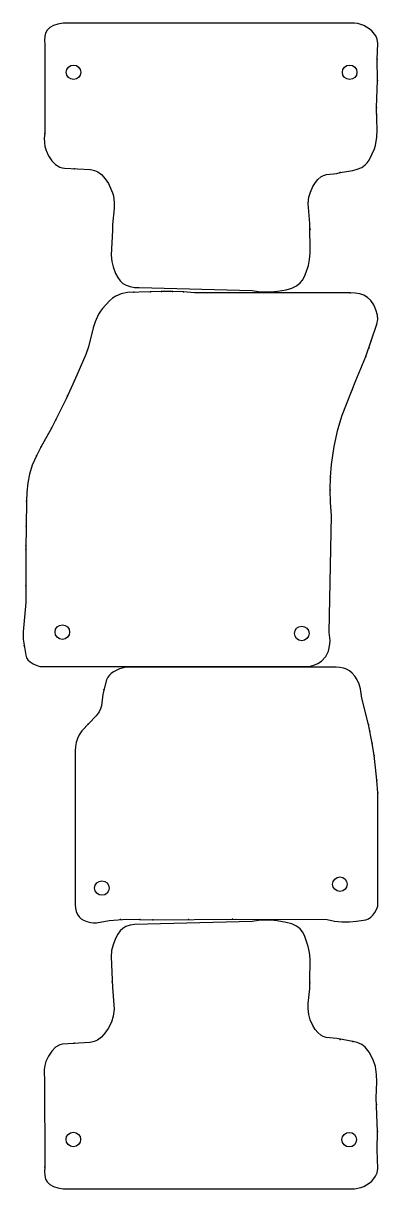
# Model space of a CAD drawing. Header units: millimetres. Extents: x 1987 to 2499, y 317 to 1999.
import ezdxf

# ---------------------------------------------------------------- set-up
doc = ezdxf.new("R2010")
doc.units = ezdxf.units.MM
for name, color, linetype in [('1', 7, 'Continuous'), ('11', 7, 'Continuous'), ('2', 7, 'Continuous'), ('3', 7, 'Continuous')]:
    doc.layers.add(name, color=color, linetype=linetype)

msp = doc.modelspace()

# ---------------------------------------------------------------- linework, layer by layer
at = {"layer": '1', "color": 7}
for points in [[(2018.2, 1839.7), (2017.4, 1833.4), (2017.7, 1827), (2018.4, 1821.2), (2020, 1815.6), (2023.5, 1807.5), (2028.3, 1800.4), (2033.9, 1795), (2040, 1791.2), (2043.1, 1790.2), (2046.6, 1789.7), (2084, 1787.9), (2089.8, 1786.7), (2094.6, 1784.6), (2100.2, 1780.6), (2105.3, 1774.7), (2110.1, 1767.6), (2116.2, 1754.4), (2117.5, 1749.8), (2118.5, 1739.9), (2118.3, 1731.5), (2116, 1708.7), (2116, 1700.6), (2113.9, 1664.5), (2115, 1655.3), (2117, 1647.2), (2120.5, 1637.8), (2123.6, 1632), (2127.1, 1627.1), (2131, 1623.6), (2135.8, 1620.8), (2141.4, 1618.8), (2147.7, 1617.7), (2154.6, 1617.5), (2317.6, 1613.2), (2327, 1611.7), (2336.2, 1611.1), (2345.3, 1611.1), (2354.2, 1612.2), (2366.9, 1614.4), (2375, 1616.7), (2381.9, 1620), (2387.2, 1624.1), (2390.5, 1628.2), (2393.3, 1633.5), (2395.9, 1639.6), (2398.9, 1649.5), (2400.7, 1657.9), (2401.7, 1667.3), (2401.2, 1709.9), (2398.7, 1738.7), (2399.4, 1747.8), (2402, 1755.4), (2405.5, 1763.3), (2409.1, 1769.1), (2412.6, 1773.7), (2416.7, 1777.3), (2420.5, 1779.3), (2425.1, 1780.8), (2440.1, 1782.3), (2444.9, 1783.4), (2463.2, 1786.7), (2469.5, 1788.4), (2476.1, 1791), (2481, 1794.8), (2484, 1797.8), (2486.6, 1801.6), (2494.4, 1817.6), (2496, 1822.7), (2497.7, 1834.4), (2498, 1844.8), (2497.2, 1877.6), (2498.5, 1916.5), (2498.2, 1947.4), (2499, 1970), (2498.2, 1975.9), (2496.2, 1980.7), (2490.4, 1988.1), (2486.8, 1991.1), (2479.2, 1995.7), (2470.3, 1998.5), (2465.5, 1999), (2044.8, 1999), (2037.2, 1998), (2030.6, 1996), (2025.5, 1992.9), (2021.7, 1989.1), (2019.4, 1985), (2018.2, 1980.2), (2017.9, 1974.4), (2018.4, 1968.3)], [(2459.4, 1610.1), (2234.3, 1610.1), (2218.6, 1611.2), (2202.6, 1611.7), (2186.6, 1611.7), (2170.8, 1611.2), (2137.6, 1610.4), (2128.4, 1608.4), (2120.8, 1605.1), (2116.2, 1602), (2111.6, 1598.2), (2101.7, 1587.5), (2098.7, 1583.5), (2095.9, 1578.9), (2091.1, 1568), (2088.3, 1559.6), (2081.2, 1531.9), (2077.4, 1520.7), (2061.1, 1483.1), (2049.2, 1456.8), (2028.1, 1414.3), (2012.6, 1386.9), (2006.2, 1374.4), (2000.1, 1361), (1996.3, 1348.3), (1993.8, 1335.8), (1992.3, 1321.9), (1991.8, 1308.9), (1991.5, 1273.1), (1990.7, 1239.8), (1990.7, 1162.8), (1987.2, 1120.4), (1987.2, 1109.8), (1990.7, 1086.9), (1992, 1083.1), (1993.8, 1080), (1997.1, 1077), (2001.2, 1074.2), (2006, 1072.2), (2011.3, 1070.6), (2400.2, 1070.6), (2406.8, 1072.4), (2412.6, 1075), (2417.7, 1078), (2424.3, 1084.9), (2428.1, 1092.7), (2429.9, 1102.7), (2430.2, 1108), (2428.9, 1119.4), (2432.2, 1288.6), (2430.7, 1307.1), (2430.4, 1325.4), (2430.9, 1343.7), (2432.2, 1362), (2436, 1387.9), (2441.3, 1412.5), (2447.9, 1433.1), (2467.6, 1483.1), (2482, 1518.2), (2489.6, 1540.5), (2497.7, 1564.7), (2499, 1571.5), (2498.5, 1577.6), (2496.5, 1585.5), (2493.2, 1592.6), (2489.1, 1598.7), (2484.3, 1603.3), (2479.2, 1606.3), (2473.3, 1608.4), (2466.5, 1609.6)], [(2499, 888.3), (2497.7, 906.3), (2496, 924.4), (2493.7, 942.1), (2490.9, 959.9), (2485.5, 986.5), (2476.1, 1024.7), (2474.1, 1038.4), (2472.3, 1044.8), (2469.3, 1051.4), (2466, 1056.7), (2462.2, 1061), (2458.4, 1064.3), (2454, 1066.6), (2449.5, 1068.1), (2444.4, 1069.1), (2439.1, 1069.6), (2141.4, 1069.6), (2133.5, 1068.9), (2126.1, 1066.9), (2117.5, 1062.8), (2114.2, 1060.5), (2111.6, 1058), (2109.4, 1054.9), (2107.3, 1051.1), (2102, 1030.5), (2100, 1013.8), (2098.7, 1009.2), (2096.9, 1005.1), (2092.3, 999), (2071.8, 977.4), (2068, 971.9), (2065.4, 966.5), (2063.6, 960.9), (2062.4, 954.8), (2061.9, 948.7), (2061.9, 727), (2062.4, 721.7), (2063.6, 716.6), (2065.4, 712.3), (2068, 709), (2070.8, 706.2), (2074.3, 704.1), (2078.9, 702.4), (2084.5, 700.8), (2088.5, 700.3), (2093.1, 700.3), (2111.1, 703.6), (2136.5, 705.9), (2174.3, 704.8), (2294.3, 705.6), (2426.1, 705.2), (2436.8, 702.9), (2447.4, 701.6), (2458.1, 701.6), (2468.5, 702.6), (2481.7, 704.9), (2485.8, 706.4), (2489.1, 708.5), (2492.1, 711.5), (2494.9, 715.3), (2497.2, 719.6), (2499, 724.5)], [(2018.2, 347.6), (2017.7, 341.2), (2018.2, 335.6), (2019.4, 330.5), (2021.5, 326.5), (2025.3, 322.7), (2030.6, 319.6), (2037.2, 317.6), (2044.6, 316.6), (2465.5, 316.6), (2474.6, 318.4), (2478.9, 319.9), (2486.8, 324.5), (2490.4, 327.5), (2493.4, 331.1), (2496, 334.9), (2498, 339.7), (2499, 345.5), (2498.1, 372.8), (2498.5, 399.1), (2497, 447.9), (2497.7, 470.8), (2497.5, 481.2), (2495.7, 492.9), (2492.4, 502.8), (2486.6, 513.9), (2481, 521), (2475.9, 524.6), (2469.5, 527.4), (2462.9, 528.9), (2440.1, 533.2), (2424.8, 535), (2420.3, 536.3), (2416.7, 538.3), (2412.6, 541.9), (2408.8, 546.4), (2405.3, 552.3), (2401.7, 560.2), (2399.4, 568), (2398.4, 576.9), (2398.7, 584), (2401, 605.6), (2401.2, 614), (2401.5, 648.3), (2400.7, 657.7), (2398.7, 666.1), (2393.3, 682.3), (2390.5, 687.4), (2387.2, 691.5), (2381.9, 695.8), (2375, 698.8), (2366.7, 701.1), (2354, 703.4), (2345.1, 704.4), (2336.2, 704.4), (2326.8, 703.9), (2317.6, 702.4), (2147.7, 698.1), (2141.4, 696.8), (2135.5, 695), (2130.7, 692.2), (2126.9, 688.7), (2123.6, 683.9), (2120.5, 677.8), (2117, 668.4), (2114.7, 660.5), (2113.9, 651.1), (2116, 606.9), (2118.3, 575.7), (2117.2, 565.8), (2114.4, 557.1), (2109.9, 548), (2105, 540.9), (2100, 535.3), (2094.4, 531), (2089.6, 528.9), (2083.7, 527.7), (2043.1, 525.4), (2040, 524.4), (2033.9, 520.8), (2028.3, 515.2), (2023.5, 508.1), (2019.7, 500), (2018.2, 494.4), (2017.4, 488.5), (2017.4, 482.2), (2017.9, 475.8)]]:
    msp.add_lwpolyline(points, close=True, dxfattribs=at)
at = {"layer": '11', "color": 7}
for centre in [(2059.7, 1928.3), (2458.5, 1928.3), (2043.6, 1120.1), (2389.3, 1118.2), (2100.7, 750.6), (2444.4, 756.2), (2059.4, 387.6), (2457.9, 387.4)]:
    msp.add_circle(centre, 10.5, dxfattribs=at)
at = {"layer": '2', "color": 7}
for p in [(2018.2, 1839.7), (2459.4, 1610.1), (2499, 888.3), (2018.2, 347.6)]:
    msp.add_point(p, dxfattribs=at)
at = {"layer": '3', "color": 7}
for p in [(2498.2, 1947.4), (2498.5, 1916.5), (2497.2, 1877.6), (2497.2, 1867.7), (2060.8, 1788.9), (2444.9, 1783.4), (2401.5, 1701.6), (2146.7, 1610.9), (2170.8, 1611.2), (2186.6, 1611.7), (2202.6, 1611.7), (2218.6, 1611.2), (2489.6, 1540.5), (2482, 1518.2), (2486.3, 1530.1), (2061.1, 1483.1), (2462.2, 1469.9), (2051.2, 1461.2), (2028.1, 1414.3), (2034.4, 1426.5), (2012.6, 1386.9), (2006.2, 1374.4), (2430.9, 1343.7), (2430.4, 1325.4), (1991.8, 1308.9), (1991.5, 1273.1), (1990.7, 1244.6), (1990.7, 1239.8), (1991, 1187), (1988.5, 1100.4), (2103.5, 1036.9), (2080.7, 987.1), (2485.5, 986.5), (2487.6, 976.9), (2490.9, 959.9), (2493.7, 942.1), (2497.7, 906.3), (2127.7, 705.4), (2155.6, 705.2), (2174.3, 704.8), (2225.9, 705.2), (2289.4, 705.6), (2115.7, 615), (2401.2, 614), (2060.8, 526.6), (2444.9, 532.2), (2462.9, 528.9), (2497.2, 438), (2498.5, 399.1)]:
    msp.add_point(p, dxfattribs=at)

doc.saveas('drawing.dxf')
